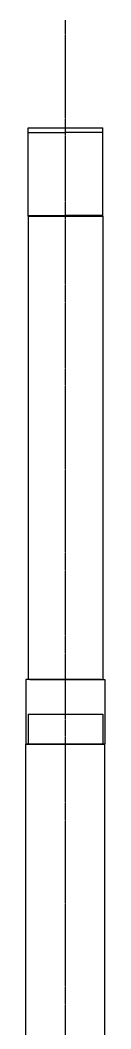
# Model space of a CAD drawing. Header units: millimetres. Extents: x 0 to 13338, y 0 to 11580.
# Drawn here: x 5739 to 5898, y 8817 to 10846 of the extents above; entities that cross this region are included whole.
import ezdxf

# ---------------------------------------------------------------- set-up
doc = ezdxf.new("R2010")
doc.units = ezdxf.units.MM
doc.linetypes.add('CENTER', pattern=[50.8, 31.75, -6.35, 6.35, -6.35])
doc.layers.add('axes', color=40, linetype='CENTER')
doc.layers.add('dwgmodels.com', color=250, linetype='Continuous')

# ---------------------------------------------------------------- blocks, each defined once
blk = doc.blocks.new('Public Light 3_side_dwgmodels.com')
at = {"color": 0}
for p, q in [((-74.7, 4240), (75.3, 4240)), ((-74.7, 4240), (75.3, 4240)), ((-74.7, 4062), (-74.7, 4240)), ((-74.7, 4230), (0.3, 4230)), ((75.3, 4230), (0.3, 4230)), ((75.3, 4062), (75.3, 4240)), ((-74.7, 4063), (0.3, 4063)), ((-74.7, 4062), (0.3, 4062)), ((-74.7, 4062), (-74.7, 3130)), ((0.3, 4062), (-74.7, 4062)), ((-57.6, 4063.1), (-58.6, 4062.1)), ((-57.4, 4063.1), (-58.4, 4062.1)), ((-57.2, 4063.1), (-58.2, 4062.1)), ((-57.1, 4063.1), (-58.1, 4062.1)), ((-56.9, 4063.1), (-57.9, 4062.1)), ((-56.7, 4063.1), (-57.7, 4062.1)), ((-56.5, 4063.1), (-57.5, 4062.1)), ((-56.4, 4063.1), (-57.4, 4062.1)), ((-56.2, 4063.1), (-57.2, 4062.1)), ((-56, 4063.1), (-57, 4062.1)), ((-55.8, 4063.1), (-56.8, 4062.1)), ((-55.6, 4063.1), (-56.6, 4062.1)), ((-55.5, 4063.1), (-56.5, 4062.1)), ((-55.3, 4063.1), (-56.3, 4062.1)), ((-55.1, 4063.1), (-56.1, 4062.1)), ((-54.9, 4063.1), (-55.9, 4062.1)), ((-54.8, 4063.1), (-55.8, 4062.1)), ((-54.6, 4063.1), (-55.6, 4062.1)), ((-54.4, 4063.1), (-55.4, 4062.1)), ((-54.2, 4063.1), (-55.2, 4062.1)), ((-54.1, 4063.1), (-55.1, 4062.1)), ((-53.9, 4063.1), (-54.9, 4062.1)), ((-53.7, 4063.1), (-54.7, 4062.1)), ((-53.5, 4063.1), (-54.5, 4062.1)), ((-53.3, 4063.1), (-54.3, 4062.1)), ((-53.2, 4063.1), (-54.2, 4062.1)), ((-53, 4063.1), (-54, 4062.1)), ((-52.8, 4063.1), (-53.8, 4062.1)), ((-52.6, 4063.1), (-53.6, 4062.1)), ((-52.5, 4063.1), (-53.5, 4062.1)), ((-52.3, 4063.1), (-53.3, 4062.1)), ((-52.1, 4063.1), (-53.1, 4062.1)), ((-51.9, 4063.1), (-52.9, 4062.1)), ((-51.8, 4063.1), (-52.8, 4062.1)), ((-51.6, 4063.1), (-52.6, 4062.1)), ((-51.4, 4063.1), (-52.4, 4062.1)), ((-51.2, 4063.1), (-52.2, 4062.1)), ((-51, 4063.1), (-52, 4062.1)), ((-50.9, 4063.1), (-51.9, 4062.1)), ((-50.7, 4063.1), (-51.7, 4062.1)), ((-50.5, 4063.1), (-51.5, 4062.1)), ((-50.3, 4063.1), (-51.3, 4062.1)), ((-50.2, 4063.1), (-51.2, 4062.1)), ((-50, 4063.1), (-51, 4062.1)), ((-49.8, 4063.1), (-50.8, 4062.1)), ((-49.6, 4063.1), (-50.6, 4062.1)), ((-49.5, 4063.1), (-50.5, 4062.1)), ((-49.3, 4063.1), (-50.3, 4062.1)), ((-49.1, 4063.1), (-50.1, 4062.1)), ((-48.9, 4063.1), (-49.9, 4062.1)), ((-48.8, 4063.1), (-49.8, 4062.1)), ((-48.6, 4063.1), (-49.6, 4062.1)), ((-48.4, 4063.1), (-49.4, 4062.1)), ((-48.2, 4063.1), (-49.2, 4062.1)), ((-48, 4063.1), (-49, 4062.1)), ((-47.9, 4063.1), (-48.9, 4062.1)), ((-47.7, 4063.1), (-48.7, 4062.1)), ((-47.5, 4063.1), (-48.5, 4062.1)), ((-47.3, 4063.1), (-48.3, 4062.1)), ((-47.2, 4063.1), (-48.2, 4062.1)), ((-47, 4063.1), (-48, 4062.1)), ((-46.8, 4063.1), (-47.8, 4062.1)), ((-46.6, 4063.1), (-47.6, 4062.1)), ((-46.5, 4063.1), (-47.5, 4062.1)), ((-46.3, 4063.1), (-47.3, 4062.1)), ((-46.1, 4063.1), (-47.1, 4062.1)), ((-45.9, 4063.1), (-46.9, 4062.1)), ((-45.7, 4063.1), (-46.7, 4062.1)), ((-45.6, 4063.1), (-46.6, 4062.1)), ((-45.4, 4063.1), (-46.4, 4062.1)), ((-45.2, 4063.1), (-46.2, 4062.1)), ((-45, 4063.1), (-46, 4062.1)), ((-44.9, 4063.1), (-45.9, 4062.1)), ((-44.7, 4063.1), (-45.7, 4062.1)), ((-44.5, 4063.1), (-45.5, 4062.1)), ((-44.3, 4063.1), (-45.3, 4062.1)), ((-44.2, 4063.1), (-45.2, 4062.1)), ((-44, 4063.1), (-45, 4062.1)), ((-43.8, 4063.1), (-44.8, 4062.1)), ((-43.6, 4063.1), (-44.6, 4062.1)), ((-43.4, 4063.1), (-44.4, 4062.1)), ((-43.3, 4063.1), (-44.3, 4062.1)), ((-43.1, 4063.1), (-44.1, 4062.1)), ((-42.9, 4063.1), (-43.9, 4062.1)), ((-42.7, 4063.1), (-43.7, 4062.1)), ((-42.6, 4063.1), (-43.6, 4062.1)), ((-42.4, 4063.1), (-43.4, 4062.1)), ((-42.2, 4063.1), (-43.2, 4062.1)), ((-42, 4063.1), (-43, 4062.1)), ((-41.9, 4063.1), (-42.9, 4062.1)), ((-41.7, 4063.1), (-42.7, 4062.1)), ((-41.5, 4063.1), (-42.5, 4062.1)), ((-41.3, 4063.1), (-42.3, 4062.1)), ((-41.1, 4063.1), (-42.1, 4062.1)), ((-41, 4063.1), (-42, 4062.1)), ((-40.8, 4063.1), (-41.8, 4062.1)), ((-40.6, 4063.1), (-41.6, 4062.1)), ((-40.4, 4063.1), (-41.4, 4062.1)), ((-40.3, 4063.1), (-41.3, 4062.1)), ((-40.1, 4063.1), (-41.1, 4062.1)), ((-39.9, 4063.1), (-40.9, 4062.1)), ((75.3, 4063), (0.3, 4063)), ((75.3, 4062), (0.3, 4062)), ((0.3, 4062), (75.3, 4062)), ((40.6, 4063.1), (41.6, 4062.1)), ((40.8, 4063.1), (41.8, 4062.1)), ((40.9, 4063.1), (41.9, 4062.1)), ((41.1, 4063.1), (42.1, 4062.1)), ((41.3, 4063.1), (42.3, 4062.1)), ((41.5, 4063.1), (42.5, 4062.1)), ((41.6, 4063.1), (42.6, 4062.1)), ((41.8, 4063.1), (42.8, 4062.1)), ((42, 4063.1), (43, 4062.1)), ((42.2, 4063.1), (43.2, 4062.1)), ((42.3, 4063.1), (43.3, 4062.1)), ((42.5, 4063.1), (43.5, 4062.1)), ((42.7, 4063.1), (43.7, 4062.1)), ((42.9, 4063.1), (43.9, 4062.1)), ((43.1, 4063.1), (44.1, 4062.1)), ((43.2, 4063.1), (44.2, 4062.1)), ((43.4, 4063.1), (44.4, 4062.1)), ((43.6, 4063.1), (44.6, 4062.1)), ((43.8, 4063.1), (44.8, 4062.1)), ((43.9, 4063.1), (44.9, 4062.1)), ((44.1, 4063.1), (45.1, 4062.1)), ((44.3, 4063.1), (45.3, 4062.1)), ((44.5, 4063.1), (45.5, 4062.1)), ((44.6, 4063.1), (45.6, 4062.1)), ((44.8, 4063.1), (45.8, 4062.1)), ((45, 4063.1), (46, 4062.1)), ((45.2, 4063.1), (46.2, 4062.1)), ((45.3, 4063.1), (46.3, 4062.1)), ((45.5, 4063.1), (46.5, 4062.1)), ((45.7, 4063.1), (46.7, 4062.1)), ((45.9, 4063.1), (46.9, 4062.1)), ((46.1, 4063.1), (47.1, 4062.1)), ((46.2, 4063.1), (47.2, 4062.1)), ((46.4, 4063.1), (47.4, 4062.1)), ((46.6, 4063.1), (47.6, 4062.1)), ((46.8, 4063.1), (47.8, 4062.1)), ((46.9, 4063.1), (47.9, 4062.1)), ((47.1, 4063.1), (48.1, 4062.1)), ((47.3, 4063.1), (48.3, 4062.1)), ((47.5, 4063.1), (48.5, 4062.1)), ((47.6, 4063.1), (48.6, 4062.1)), ((47.8, 4063.1), (48.8, 4062.1)), ((48, 4063.1), (49, 4062.1)), ((48.2, 4063.1), (49.2, 4062.1)), ((48.4, 4063.1), (49.4, 4062.1)), ((48.5, 4063.1), (49.5, 4062.1)), ((48.7, 4063.1), (49.7, 4062.1)), ((48.9, 4063.1), (49.9, 4062.1)), ((49.1, 4063.1), (50.1, 4062.1)), ((49.2, 4063.1), (50.2, 4062.1)), ((49.4, 4063.1), (50.4, 4062.1)), ((49.6, 4063.1), (50.6, 4062.1)), ((49.8, 4063.1), (50.8, 4062.1)), ((49.9, 4063.1), (50.9, 4062.1)), ((50.1, 4063.1), (51.1, 4062.1)), ((50.3, 4063.1), (51.3, 4062.1)), ((50.5, 4063.1), (51.5, 4062.1)), ((50.7, 4063.1), (51.7, 4062.1)), ((50.8, 4063.1), (51.8, 4062.1)), ((51, 4063.1), (52, 4062.1)), ((51.2, 4063.1), (52.2, 4062.1)), ((51.4, 4063.1), (52.4, 4062.1)), ((51.5, 4063.1), (52.5, 4062.1)), ((51.7, 4063.1), (52.7, 4062.1)), ((51.9, 4063.1), (52.9, 4062.1)), ((52.1, 4063.1), (53.1, 4062.1)), ((52.2, 4063.1), (53.2, 4062.1)), ((52.4, 4063.1), (53.4, 4062.1)), ((52.6, 4063.1), (53.6, 4062.1)), ((52.8, 4063.1), (53.8, 4062.1)), ((52.9, 4063.1), (53.9, 4062.1)), ((53.1, 4063.1), (54.1, 4062.1)), ((53.3, 4063.1), (54.3, 4062.1)), ((53.5, 4063.1), (54.5, 4062.1)), ((53.7, 4063.1), (54.7, 4062.1)), ((53.8, 4063.1), (54.8, 4062.1)), ((54, 4063.1), (55, 4062.1)), ((54.2, 4063.1), (55.2, 4062.1)), ((54.4, 4063.1), (55.4, 4062.1)), ((54.5, 4063.1), (55.5, 4062.1)), ((54.7, 4063.1), (55.7, 4062.1)), ((54.9, 4063.1), (55.9, 4062.1)), ((55.1, 4063.1), (56.1, 4062.1)), ((55.2, 4063.1), (56.2, 4062.1)), ((55.4, 4063.1), (56.4, 4062.1)), ((55.6, 4063.1), (56.6, 4062.1)), ((55.8, 4063.1), (56.8, 4062.1)), ((56, 4063.1), (57, 4062.1)), ((56.1, 4063.1), (57.1, 4062.1)), ((56.3, 4063.1), (57.3, 4062.1)), ((56.5, 4063.1), (57.5, 4062.1)), ((56.7, 4063.1), (57.7, 4062.1)), ((56.8, 4063.1), (57.8, 4062.1)), ((57, 4063.1), (58, 4062.1)), ((57.2, 4063.1), (58.2, 4062.1)), ((57.4, 4063.1), (58.4, 4062.1)), ((57.5, 4063.1), (58.5, 4062.1)), ((57.7, 4063.1), (58.7, 4062.1)), ((57.9, 4063.1), (58.9, 4062.1)), ((58.1, 4063.1), (59.1, 4062.1)), ((58.3, 4063.1), (59.3, 4062.1)), ((75.3, 4062), (75.3, 3130)), ((72.3, 3130), (-79.2, 3130)), ((-79.2, 3130), (-79.2, 3000)), ((-71.7, 3130), (79.8, 3130)), ((79.8, 3130), (79.8, 3000)), ((-74.7, 3060), (-74.7, 3000)), ((-74.7, 3060), (75.3, 3060)), ((75.3, 3060), (75.3, 3000)), ((-79.2, 113), (-79.2, 3000)), ((-79.2, 3000), (79.8, 3000)), ((79.8, 3000), (-79.2, 3000)), ((79.8, 3000), (-79.2, 3000)), ((-66.2, 3000), (66.8, 3000)), ((79.8, 113), (79.8, 3000))]:
    blk.add_line(p, q, dxfattribs=at)
at = {"layer": 'axes', "ltscale": 0.1}
blk.add_line((0, 4456.3), (0, -237.2), dxfattribs=at)

msp = doc.modelspace()

# ---------------------------------------------------------------- block references
at = {"layer": 'dwgmodels.com'}
msp.add_blockref('Public Light 3_side_dwgmodels.com', (5818.6, 6389.4), dxfattribs=at)

doc.saveas('drawing.dxf')
